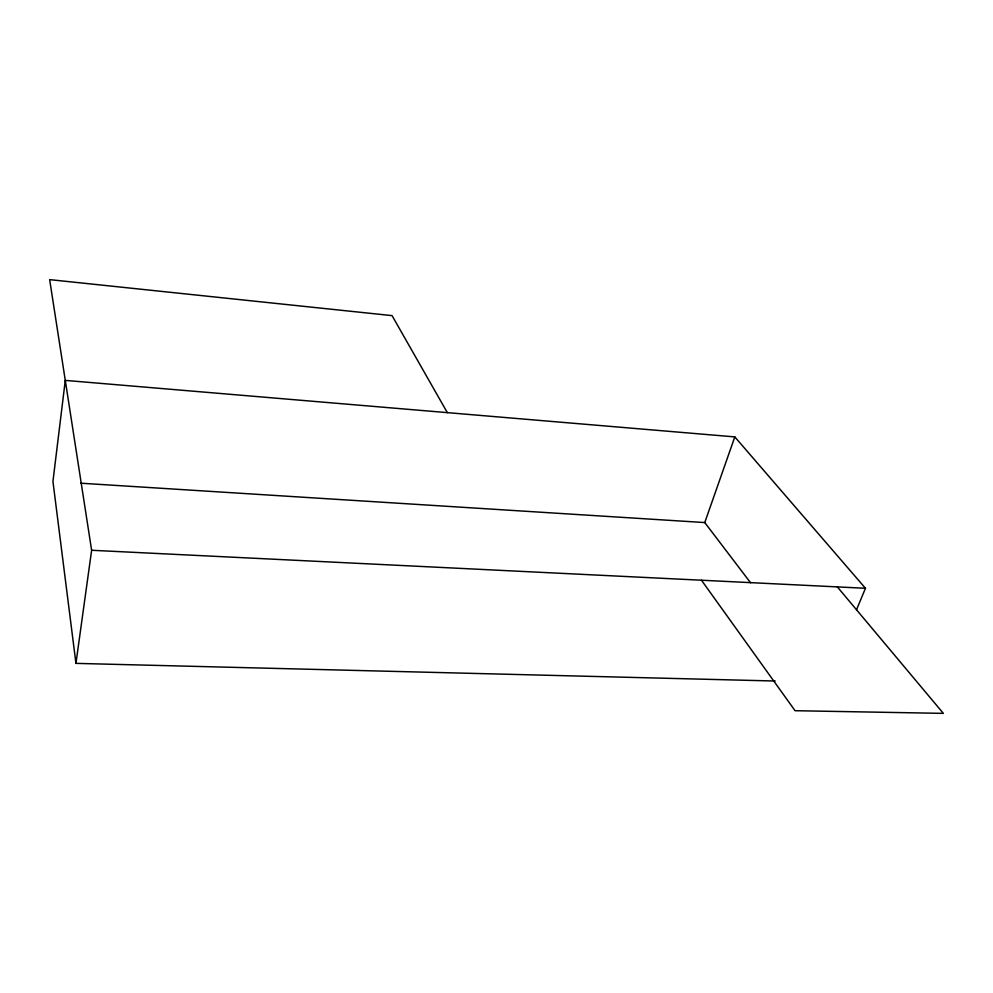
<?xml version="1.0" encoding="UTF-8"?>
<svg xmlns="http://www.w3.org/2000/svg" width="993" height="993" viewBox="0 0 993 993"><rect width="100%" height="100%" fill="white"/><g stroke="black" fill="none" stroke-linecap="round" stroke-linejoin="round"><path stroke-width="1.49" d="M775.173 681.024L75.94 663.374L91.629 550.271L49.65 279.629L392.061 315.625L447.346 412.641M750.584 582.779L704.769 522.566L734.808 436.895L65.277 380.393L52.939 481.444L75.94 663.374M856.562 609.652L865.462 588.278L734.808 436.895M91.629 550.271L865.462 588.278M80.805 483.206L704.769 522.566M837.347 586.9L943.35 713.371L795.058 710.703L701.48 580.235"/></g></svg>
